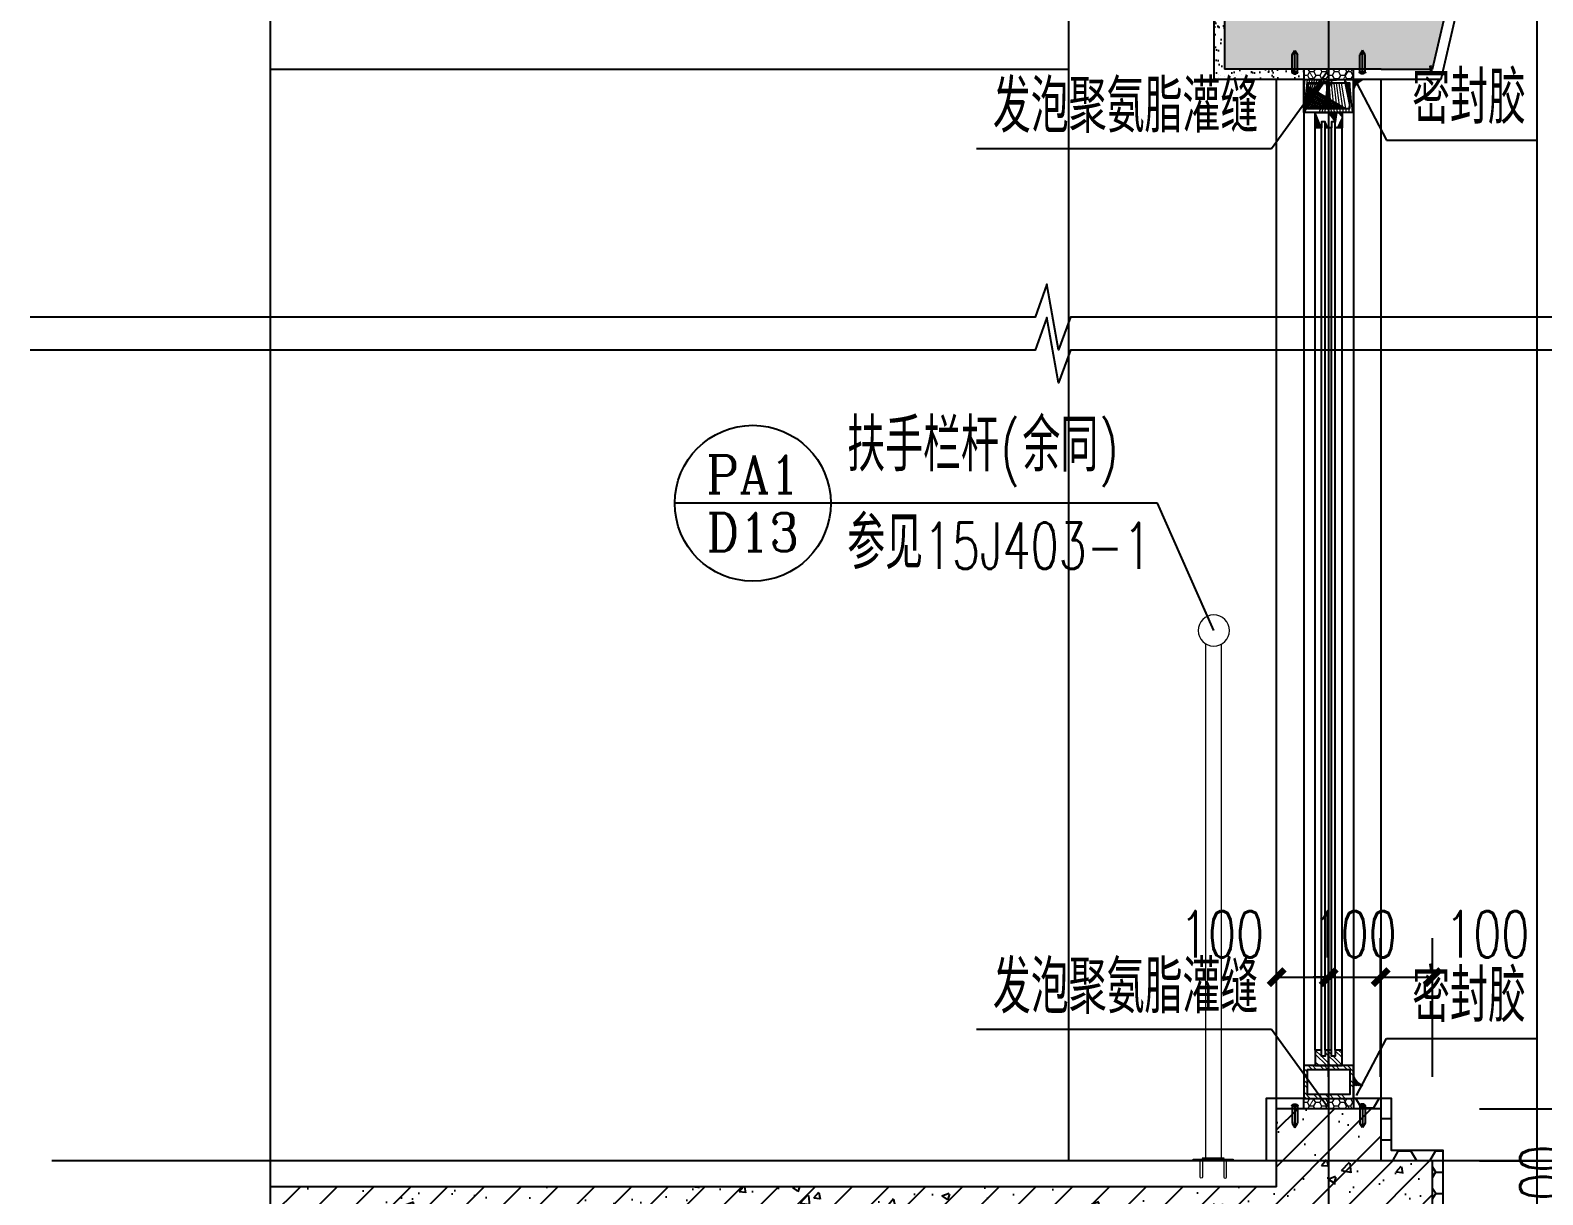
# Model space of a CAD drawing. Extents: x 1738711 to 2346805, y 1189731 to 2516152.
# Drawn here: x 1924079 to 1926988, y 1235429 to 1237669 of the extents above; entities that cross this region are included whole.
import ezdxf
from ezdxf.enums import TextEntityAlignment as Align

# ---------------------------------------------------------------- set-up
doc = ezdxf.new("R2010")
doc.units = 0
doc.header["$LTSCALE"] = 1000
doc.header["$MEASUREMENT"] = 0
for name, color, linetype, lineweight in [('_0', 7, 'Continuous', 25), ('填充', 252, 'Continuous', 5), ('栏杆', 6, 'Continuous', 15)]:
    doc.layers.add(name, color=color, linetype=linetype, lineweight=lineweight)
for name, color, linetype in [('CONTINUOUS', 7, 'Continuous'), ('DIM_IDEN', 3, 'Continuous'), ('DIM_LEAD', 3, 'Continuous'), ('DIM_SYMB', 3, 'Continuous'), ('DOTE', 1, 'Continuous'), ('PUB_DIM', 3, 'Continuous'), ('PUB_HATCH', 8, 'Continuous'), ('PUB_TEXT', 7, 'Continuous'), ('WALL', 40, 'Continuous'), ('WINDOW', 144, 'Continuous'), ('切线', 35, 'Continuous'), ('看线', 8, 'Continuous'), ('石材', 5, 'Continuous'), ('窗', 125, 'Continuous')]:
    doc.layers.add(name, color=color, linetype=linetype)
doc.styles.add('_TCH_DIM', font='SIMPLEX', dxfattribs={"bigfont": 'GBCBIG'})
doc.styles.add('_TCH_DIM_T3', font='SIMPLEX', dxfattribs={"width": 0.7058823529411765, "bigfont": 'GBCBIG'})
doc.styles.add('_TCH_LABEL', font='COMPLEX', dxfattribs={"bigfont": 'GBCBIG'})
doc.dimstyles.new('_TCH_ARCH&&30', dxfattribs={"dimtxt": 89.25, "dimasz": 30, "dimexe": 75, "dimexo": 90, "dimgap": 37.87500000000001, "dimtad": 1, "dimdec": 0, "dimzin": 0, "dimdsep": 46, "dimtxsty": '_TCH_DIM_T3', "dimblk": 'ARCHTICK', "dimcen": 0.09, "dimclrt": 7, "dimazin": 2, "dimtfac": 1, "dimtdec": 0, "dimtix": 1, "dimtmove": 2, "dimatfit": 3, "dimfxl": 20, "dimtolj": 1, "dimtzin": 0, "dimarcsym": 0})
pattern_1 = [(315.0000000000001, (428767542.9818467, -4685237573.939736), (-11.22532015133644, -11.22532015133645), []), (315.0000000000001, (428767542.9818467, -4685237581.877236), (-11.22532015133644, -11.22532015133645), [])]

# ---------------------------------------------------------------- blocks, each defined once
blk = doc.blocks.new('gdfdgdfgdfbvfcxv')
at = {"layer": '填充'}
blk.add_line((264925.1590052751, -67479.48016648996), (264925.1590052751, -67589.48016648996), dxfattribs=at)
for points in [[(264919.1590052751, -67480.48016648996), (264829.4531232436, -67480.48016648996, -0.9999999999998485), (264829.4531232436, -67468.48016648996), (264919.1590052751, -67468.48016648996)], [(264919.1590052751, -67588.48016648996), (264829.4531232436, -67588.48016648996, 0.9999999999998485), (264829.4531232436, -67600.48016648996), (264919.1590052751, -67600.48016648996)]]:
    blk.add_lwpolyline(points, format="xyb", dxfattribs=at)
blk.add_lwpolyline([(264911.1590052752, -67634.48016648996), (264911.1590052752, -67434.48016648996), (264919.1590052752, -67434.48016648996), (264919.1590052752, -67634.48016648996)], close=True, dxfattribs=at)
blk.add_lwpolyline([(264911.1590052752, -67634.48016648996), (264911.1590052752, -67434.48016648996), (264919.1590052752, -67434.48016648996), (264919.1590052752, -67634.48016648996)], close=True, dxfattribs=at)
for centre, radius, start, end in [((264919.1590052751, -67483.27055614023), 4.499999999999999, 318.2387799836532, 90), ((264914.5262376207, -67487.70850220392), 9.195914699028702, 330.319845907807, 59.74924170688854), ((264919.1590052751, -67495.25905565452), 4.499999999999999, 318.2387799836532, 90), ((264919.1590052751, -67501.25330541166), 4.499999999999999, 318.2387799836532, 90), ((264919.1590052751, -67507.24755516881), 4.499999999999999, 318.2387799836532, 90), ((264919.1590052751, -67513.24180492596), 4.499999999999999, 318.2387799836532, 90), ((264919.1590052751, -67519.2360546831), 4.499999999999999, 318.2387799836532, 90), ((264919.1590052751, -67525.23030444025), 4.499999999999999, 318.2387799836532, 90), ((264919.1590052751, -67531.2245541974), 4.499999999999999, 318.2387799836532, 90), ((264919.1590052751, -67537.21880395431), 4.499999999999999, 318.2387799836532, 90), ((264919.1590052751, -67543.21305371169), 4.499999999999999, 318.2387799836532, 90), ((264919.1590052751, -67549.2073034686), 4.499999999999999, 318.2387799836532, 90), ((264919.1590052751, -67555.15057086223), 4.499999999999999, 318.2387799836532, 90), ((264919.1590052751, -67585.12181964796), 4.499999999999999, 269.9999649152392, 90), ((264919.1590052751, -67561.14482061937), 4.499999999999999, 318.2387799836532, 90), ((264919.1590052751, -67567.13907037652), 4.499999999999999, 318.2387799836532, 90), ((264919.1590052751, -67573.13332013367), 4.499999999999999, 318.2387799836532, 90), ((264919.1590052751, -67579.12756989081), 4.499999999999999, 318.2387799836532, 90)]:
    blk.add_arc(centre, radius, start, end, dxfattribs=at)
blk = doc.blocks.new('ghwerGWEGWEGW')
at = {"layer": '栏杆', "color": 6, "ltscale": 100}
for points in [[(2184611.378245345, 1556743.270899873), (2184611.378245345, 1557732.29813776)], [(2184641.378245345, 1556743.270899873), (2184641.378245345, 1557732.29813776)]]:
    blk.add_lwpolyline(points, dxfattribs=at)
blk.add_circle((2184626.378245345, 1557758.278899873), 30, dxfattribs=at)
at = {"layer": 'CONTINUOUS', "xscale": -0.384000000001397, "yscale": 0.384000000001397, "zscale": 0.384000000001397, "rotation": 270}
blk.add_blockref('gdfdgdfgdfbvfcxv', (2210560.670266158, 1455012.393841477), dxfattribs=at)
blk = doc.blocks.new('hrtheraghyra')
at = {"layer": 'WINDOW', "linetype": 'ByBlock'}
for p, q in [((-5, 20.97169877961278), (0, 29.42110927030444)), ((0, 29.42110927030444), (5, 20.97169877961278)), ((-5.930252616293728, -11.95136042498052), (6.0497822817415, -11.95136042498052))]:
    blk.add_line(p, q, dxfattribs=at)
for points in [[(0, -16.74081518873572), (0, 29.42110927030444)], [(-5, -11.95136042498052), (-5, 20.97169877961278)], [(5, -11.95136042498052), (5, 20.97169877961278)]]:
    blk.add_lwpolyline(points, dxfattribs=at)
blk.add_arc((0.05976483272388577, -8.920780394226313), 6.713026468484638, 206.8366017215709, 333.163398278429, dxfattribs=at)
blk = doc.blocks.new('_ArchTick')
at = {"color": 0, "linetype": 'ByBlock', "const_width": 0.4}
blk.add_lwpolyline([(-0.5, -0.5), (0.5, 0.5)], dxfattribs=at)
blk = doc.blocks.new('*D446')
at = {"layer": 'Defpoints', "color": 0, "transparency": 16777216}
for p in [(1926775.92881697, 1235847.668982199), (1926675.92881697, 1235566.18688278), (1926775.92881697, 1235566.186882779)]:
    blk.add_point(p, dxfattribs=at)
at = {"layer": 'PUB_DIM', "color": 0, "lineweight": -2, "transparency": 16777216}
for p, q in [((1926675.92881697, 1235656.18688278), (1926675.92881697, 1235922.668982199)), ((1926775.92881697, 1235656.186882779), (1926775.92881697, 1235922.668982199)), ((1926675.92881697, 1235847.668982199), (1926775.92881697, 1235847.668982199))]:
    blk.add_line(p, q, dxfattribs=at)
at = {"layer": 'PUB_DIM', "color": 0, "lineweight": -2, "transparency": 16777216, "xscale": 30, "yscale": 30, "zscale": 30, "rotation": 180}
blk.add_blockref('_ArchTick', (1926675.92881697, 1235847.668982199), dxfattribs=at)
at = {"layer": 'PUB_DIM', "color": 0, "lineweight": -2, "transparency": 16777216, "xscale": 30, "yscale": 30, "zscale": 30}
blk.add_blockref('_ArchTick', (1926775.92881697, 1235847.668982199), dxfattribs=at)
at = {"layer": 'PUB_DIM', "color": 7, "transparency": 16777216, "insert": (1926880.928816971, 1235930.168982199), "char_height": 89.25, "attachment_point": 5, "style": '_TCH_DIM_T3'}
blk.add_mtext('\\A1;100', dxfattribs=at)
blk = doc.blocks.new('*D447')
at = {"layer": 'Defpoints', "color": 0, "transparency": 16777216}
for p in [(1926675.92881697, 1235847.668982199), (1926575.92881697, 1235566.18688278), (1926675.92881697, 1235566.18688278)]:
    blk.add_point(p, dxfattribs=at)
at = {"layer": 'PUB_DIM', "color": 0, "lineweight": -2, "transparency": 16777216}
for p, q in [((1926575.92881697, 1235656.18688278), (1926575.92881697, 1235922.668982199)), ((1926675.92881697, 1235656.18688278), (1926675.92881697, 1235922.668982199)), ((1926575.92881697, 1235847.668982199), (1926545.92881697, 1235847.668982199)), ((1926575.92881697, 1235847.668982199), (1926675.92881697, 1235847.668982199)), ((1926675.92881697, 1235847.668982199), (1926705.92881697, 1235847.668982199))]:
    blk.add_line(p, q, dxfattribs=at)
at = {"layer": 'PUB_DIM', "color": 0, "lineweight": -2, "transparency": 16777216, "xscale": 30, "yscale": 30, "zscale": 30}
blk.add_blockref('_ArchTick', (1926575.92881697, 1235847.668982199), dxfattribs=at)
at = {"layer": 'PUB_DIM', "color": 0, "lineweight": -2, "transparency": 16777216, "xscale": 30, "yscale": 30, "zscale": 30, "rotation": 180}
blk.add_blockref('_ArchTick', (1926675.92881697, 1235847.668982199), dxfattribs=at)
at = {"layer": 'PUB_DIM', "color": 7, "transparency": 16777216, "insert": (1926625.92881697, 1235930.168982199), "char_height": 89.25, "attachment_point": 5, "style": '_TCH_DIM_T3'}
blk.add_mtext('\\A1;100', dxfattribs=at)
blk = doc.blocks.new('*D448')
at = {"layer": 'Defpoints', "color": 0, "transparency": 16777216}
for p in [(1926575.92881697, 1235847.668982199), (1926475.92881697, 1235566.18688278), (1926575.92881697, 1235566.18688278)]:
    blk.add_point(p, dxfattribs=at)
at = {"layer": 'PUB_DIM', "color": 0, "lineweight": -2, "transparency": 16777216}
for p, q in [((1926475.92881697, 1235656.18688278), (1926475.92881697, 1235922.668982199)), ((1926575.92881697, 1235656.18688278), (1926575.92881697, 1235922.668982199)), ((1926475.92881697, 1235847.668982199), (1926575.92881697, 1235847.668982199))]:
    blk.add_line(p, q, dxfattribs=at)
at = {"layer": 'PUB_DIM', "color": 0, "lineweight": -2, "transparency": 16777216, "xscale": 30, "yscale": 30, "zscale": 30, "rotation": 180}
blk.add_blockref('_ArchTick', (1926475.92881697, 1235847.668982199), dxfattribs=at)
at = {"layer": 'PUB_DIM', "color": 0, "lineweight": -2, "transparency": 16777216, "xscale": 30, "yscale": 30, "zscale": 30}
blk.add_blockref('_ArchTick', (1926575.92881697, 1235847.668982199), dxfattribs=at)
at = {"layer": 'PUB_DIM', "color": 7, "transparency": 16777216, "insert": (1926370.928816971, 1235930.1689822), "char_height": 89.25, "attachment_point": 5, "style": '_TCH_DIM_T3'}
blk.add_mtext('\\A1;100', dxfattribs=at)
blk = doc.blocks.new('*D452')
at = {"layer": 'Defpoints', "color": 0, "transparency": 16777216}
for p in [(1926775.92881697, 1235494.386919044), (1927071.16439431, 1235494.386919044), (1926775.92881697, 1235394.386919044)]:
    blk.add_point(p, dxfattribs=at)
at = {"layer": 'PUB_DIM', "color": 0, "lineweight": -2, "transparency": 16777216}
for p, q in [((1927071.16439431, 1235494.386919044), (1927071.16439431, 1235524.386919044)), ((1926865.92881697, 1235494.386919044), (1927146.16439431, 1235494.386919044)), ((1927071.16439431, 1235394.386919044), (1927071.16439431, 1235494.386919044)), ((1926865.92881697, 1235394.386919044), (1927146.16439431, 1235394.386919044)), ((1927071.16439431, 1235394.386919044), (1927071.16439431, 1235364.386919044))]:
    blk.add_line(p, q, dxfattribs=at)
at = {"layer": 'PUB_DIM', "color": 0, "lineweight": -2, "transparency": 16777216, "xscale": 30, "yscale": 30, "zscale": 30}
for p, rotation in [((1927071.16439431, 1235494.386919044), 270), ((1927071.16439431, 1235394.386919044), 90)]:
    blk.add_blockref('_ArchTick', p, dxfattribs=dict(at, rotation=rotation))
at = {"layer": 'PUB_DIM', "color": 7, "transparency": 16777216, "insert": (1926988.66439431, 1235444.386919044), "char_height": 89.25, "attachment_point": 5, "rotation": 90, "style": '_TCH_DIM_T3'}
blk.add_mtext('\\A1;100', dxfattribs=at)
blk = doc.blocks.new('*D453')
at = {"layer": 'Defpoints', "color": 0, "transparency": 16777216}
for p in [(1926775.92881697, 1235594.386919044), (1927071.16439431, 1235594.386919044), (1926775.92881697, 1235494.386919044)]:
    blk.add_point(p, dxfattribs=at)
at = {"layer": 'PUB_DIM', "color": 0, "lineweight": -2, "transparency": 16777216}
for p, q in [((1926865.92881697, 1235594.386919044), (1927146.16439431, 1235594.386919044)), ((1927071.16439431, 1235494.386919044), (1927071.16439431, 1235594.386919044)), ((1926865.92881697, 1235494.386919044), (1927146.16439431, 1235494.386919044))]:
    blk.add_line(p, q, dxfattribs=at)
at = {"layer": 'PUB_DIM', "color": 0, "lineweight": -2, "transparency": 16777216, "xscale": 30, "yscale": 30, "zscale": 30}
for p, rotation in [((1927071.16439431, 1235594.386919044), 90), ((1927071.16439431, 1235494.386919044), 270)]:
    blk.add_blockref('_ArchTick', p, dxfattribs=dict(at, rotation=rotation))
at = {"layer": 'PUB_DIM', "color": 7, "transparency": 16777216, "insert": (1927153.66439431, 1235699.386919044), "char_height": 89.25, "attachment_point": 5, "rotation": 90, "style": '_TCH_DIM_T3'}
blk.add_mtext('\\A1;100', dxfattribs=at)

msp = doc.modelspace()

# ---------------------------------------------------------------- hatches: boundary and pattern name
at = {"layer": 'PUB_HATCH'}
h = msp.add_hatch(dxfattribs=at)
h.set_pattern_fill('钢筋混凝土', color=256, scale=20, style=0)
h.set_pattern_definition([(45, (0, 0), (-35.35533905932737, 35.35533905932738), []), (49.99999999999999, (0, 0), (143.4520365201507, -12.55042699651902), [15, -165]), (355, (0, 0), (-27.7502667226, 150.4384267400024), [12, -132]), (100.4514, (11.954336, -1.045868), (115.7018763428043, 137.8879084121907), [12.748038, -140.2284224]), (46.18420000000002, (0, 40), (213.4482097251289, -33.10380286580362), [22.5, -247.5]), (96.6356, (17.787349, 37.2413386), (186.9325411097407, 194.8235741800883), [19.1220576, -210.3426]), (351.1842, (0, 40), (186.9323890267254, 194.8237201850649), [18, -198]), (21, (20, 30), (119.3814104236923, -80.52377813306776), [15, -165]), (326.0000000000001, (20, 30), (48.66306638431634, 145.0300090093706), [12, -132]), (71.4514, (29.9484466, 23.2896788), (168.044525716298, 64.50609934199048), [12.748038, -140.2284224]), (37.50000000000001, (0, 0), (2.431971063458134, 66.5787707662623), [0, -130.4, 0, -134, 0, -132.5]), (7.499999999999999, (0, 0), (52.61390748842972, 78.88234237647205), [0, -76.39999999999999, 0, -127.4, 0, -50.5]), (327.5, (-44.6, 0), (106.7644872344818, -4.510974346875951), [0, -50, 0, -156, 0, -207]), (317.5, (-64.6, 0), (116.6372338684772, 20.02099646646354), [0, -65, 0, -103.6, 0, -147])])
h.paths.add_polyline_path([(1926475.928816983, 1240394.386919201), (1927375.928818222, 1240394.386919202), (1927375.928818222, 1240274.386919202), (1926676.735252029, 1240274.386919201), (1926676.735252025, 1239314.386919201), (1927375.928818222, 1239314.386919201), (1927375.928818222, 1239194.386919201), (1926676.735252024, 1239194.386919201), (1926676.735252016, 1238394.386919201), (1926475.92881697, 1238394.386919201), (1926475.928816972, 1238914.386919202), (1926395.928816972, 1238914.386919202), (1926395.928816972, 1238994.386919202), (1926475.928816972, 1238994.386919202)])
h.paths.add_polyline_path([(1924541.492837613, 1238394.386919202), (1926960.54420197, 1238394.386919201), (1926775.92881697, 1237594.386919201), (1926375.92881697, 1237594.386919201), (1926375.92881697, 1238274.386919201), (1924541.492837613, 1238274.386919201)])
h = msp.add_hatch(dxfattribs=at)
h.set_pattern_fill('碎沙', color=256, scale=10, style=0)
h.set_pattern_definition([(37.50000000000001, (0, 0), (-0.8000156479920251, 24.47066186646712), [0, -19.304, 0, -21.59, 0, -20.6375]), (7.499999999999999, (0, 0), (22.47616415690013, 35.84125502841771), [0, -10.414, 0, -17.399, 0, -6.6675]), (327.5, (-15.621, 0), (39.5496185120729, 0.071859233927285), [0, -6.35, 0, -22.86, 0, -29.845]), (317.5, (-15.621, 0), (38.17782262361487, 11.14646616286081), [0, -3.175, 0, -14.986, 0, -17.145])])
h.paths.add_polyline_path([(1926527.92881697, 1237594.386919201), (1926375.92881697, 1237594.386919201), (1926375.92881697, 1238274.386919201), (1926355.92881697, 1238274.386919202), (1926355.928816969, 1237574.386919201), (1926527.92881697, 1237574.386919201)])
h = msp.add_hatch(dxfattribs=at)
h.set_pattern_fill('HONEY', color=256, scale=15, style=0)
h.set_pattern_definition([(0, (7292.266771987313, 4800), (35.71875, 20.622225), [23.8125, -47.625]), (120, (7292.266771987313, 4800), (-35.71874573255854, 20.62223239142543), [23.81249999999999, -47.62499999999998]), (59.99999999999999, (7292.266771987313, 4800), (4.267441460203969e-06, 41.24445739142541), [-47.625, 23.8125])])
h.paths.add_polyline_path([(1926623.92881697, 1234694.386919201), (1926675.92881697, 1234694.386919201), (1926675.92881697, 1234794.386919201), (1926775.92881697, 1234794.386919202), (1926775.92881697, 1234894.386919201), (1926675.92881697, 1234894.386919201), (1926675.92881697, 1235394.386919201), (1926775.92881697, 1235394.386919201), (1926775.92881697, 1235494.386919201), (1926676.735252016, 1235494.386919201), (1926676.735252016, 1235594.386919201), (1926623.928816076, 1235594.386919201), (1926623.928816076, 1235614.386919202), (1926696.735252019, 1235614.386919201), (1926696.735252019, 1235514.386919202), (1926795.928816972, 1235514.386919202), (1926795.928816971, 1235374.386919201), (1926695.928816973, 1235374.386919201), (1926695.928816975, 1234914.386919202), (1926795.928816973, 1234914.386919201), (1926795.928816973, 1234774.386919202), (1926695.928816973, 1234774.386919202), (1926695.928816973, 1234674.386919202), (1926623.92881697, 1234674.386919201)])
h = msp.add_hatch(dxfattribs=at)
h.set_pattern_fill('钢筋混凝土', color=256, scale=20, style=0)
h.set_pattern_definition([(45, (-283171.9959139633, -151941.1364600034), (-35.35533905932737, 35.35533905932738), []), (49.99999999999999, (-283171.9959139633, -151941.1364600034), (143.4520365201507, -12.55042699651902), [15, -165]), (355, (-283171.9959139633, -151941.1364600034), (-27.7502667226, 150.4384267400024), [12, -132]), (100.4514, (-283160.0415779633, -151942.1823280034), (115.7018763428043, 137.8879084121907), [12.748038, -140.2284224]), (46.18420000000002, (-283171.9959139633, -151901.1364600034), (213.4482097251289, -33.10380286580362), [22.49999999999997, -247.4999999999998]), (96.6356, (-283154.2085649633, -151903.8951214034), (186.9325411097407, 194.8235741800883), [19.1220576, -210.3426]), (351.1842, (-283171.9959139633, -151901.1364600034), (186.9323890267254, 194.8237201850649), [18, -198]), (21, (-283151.9959139633, -151911.1364600034), (119.3814104236923, -80.52377813306776), [15, -165]), (326.0000000000001, (-283151.9959139633, -151911.1364600034), (48.66306638431634, 145.0300090093706), [12, -132]), (71.4514, (-283142.0474673633, -151917.8467812034), (168.044525716298, 64.50609934199048), [12.748038, -140.2284224]), (37.50000000000001, (-283171.9959139633, -151941.1364600034), (2.431971063458134, 66.5787707662623), [0, -130.4, 0, -134, 0, -132.5]), (7.499999999999999, (-283171.9959139633, -151941.1364600034), (52.61390748842972, 78.88234237647205), [0, -76.39999999999999, 0, -127.4, 0, -50.5]), (327.5, (-283216.5959139633, -151941.1364600034), (106.7644872344818, -4.510974346875951), [0, -50, 0, -156, 0, -207]), (317.5, (-283236.5959139633, -151941.1364600034), (116.6372338684772, 20.02099646646354), [0, -65, 0, -103.6, 0, -147])])
h.paths.add_polyline_path([(1924541.492837613, 1235444.386919202), (1926475.92881697, 1235444.386919196), (1926475.92881697, 1235594.386919201), (1926676.735252016, 1235594.386919201), (1926676.735252016, 1235494.386919201), (1926775.92881697, 1235494.386919201), (1926775.92881697, 1235394.386919201), (1926675.92881697, 1235394.386919201), (1926675.92881697, 1234894.386919201), (1926775.92881697, 1234894.386919202), (1926775.92881697, 1234794.386919201), (1926675.92881697, 1234794.386919201), (1926675.92881697, 1234694.386919201), (1926375.92881697, 1234694.386919201), (1926375.92881697, 1235324.386919201), (1924541.492837613, 1235324.386919201)])
at = {"layer": '填充'}
h = msp.add_hatch(dxfattribs=at)
h.set_pattern_fill('HONEY', color=256, scale=5, angle=-180, style=0)
h.set_pattern_definition([(179.9999999999999, (305963.9288169693, 2429608.886919201), (-11.90625, -6.874074999999996), [7.9375, -15.875]), (299.9999999999999, (305963.9288169693, 2429608.886919201), (11.90624857751951, -6.87407746380848), [7.9375, -15.875]), (240, (305963.9288169693, 2429608.886919201), (-1.422480491156399e-06, -13.74815246380847), [-15.875, 7.9375])])
h.paths.add_polyline_path([(1926527.92881697, 1237574.386919201), (1926623.92881697, 1237574.386919201), (1926623.92881697, 1237594.386919201), (1926527.92881697, 1237594.386919201)])
h = msp.add_hatch(dxfattribs=at)
h.set_pattern_fill('STEEL', color=256, scale=10, angle=-180, style=0)
h.set_pattern_definition(pattern_1)
h.paths.add_polyline_path([(1926535.128816958, 1237518.499518574), (1926616.728816922, 1237518.499518574), (1926616.728816922, 1237562.564512432), (1926623.92881697, 1237555.124080837), (1926623.92881697, 1237511.299518765), (1926531.128188784, 1237511.299518765), (1926527.92881697, 1237514.731899441), (1926527.92881697, 1237574.386919201), (1926605.28844058, 1237574.386919201), (1926612.255778964, 1237567.186919392), (1926535.128816958, 1237567.186919392)])
h = msp.add_hatch(dxfattribs=at)
h.set_pattern_fill('STEEL', color=256, scale=10, angle=-180, style=0)
h.set_pattern_definition(pattern_1)
h.paths.add_polyline_path([(1926574.312709506, 1237481.299518765), (1926581.328816946, 1237481.299518765), (1926581.328816946, 1237493.299518765), (1926588.528816934, 1237493.299518765), (1926588.528816934, 1237481.299518765), (1926601.728816922, 1237481.299518765), (1926601.728816922, 1237511.299518765), (1926574.312709506, 1237511.299518765)])
h.paths.add_polyline_path([(1926550.128816958, 1237481.299518765), (1926562.128816958, 1237481.299518765), (1926562.128816958, 1237493.299518765), (1926569.328816946, 1237493.299518765), (1926569.328816946, 1237481.299518765), (1926574.312709506, 1237481.299518765), (1926574.312709506, 1237511.299518765), (1926550.128816958, 1237511.299518765)])
h = msp.add_hatch(dxfattribs=at)
h.set_pattern_fill('STEEL', color=256, scale=10, angle=-180, style=0)
h.set_pattern_definition([(135, (193256.0812091185, 4302651.417775334), (11.22532015133644, 11.22532015133645), []), (135, (193256.0812091185, 4302659.355275334), (11.22532015133644, 11.22532015133645), [])])
h.paths.add_polyline_path([(1926574.312708612, 1235707.474319638), (1926581.328816052, 1235707.474319638), (1926581.328816052, 1235695.474319638), (1926588.52881604, 1235695.474319638), (1926588.52881604, 1235707.474319638), (1926601.728816028, 1235707.474319638), (1926601.728816028, 1235677.474319638), (1926574.312708612, 1235677.474319638)])
h.paths.add_polyline_path([(1926550.128816064, 1235707.474319638), (1926562.128816064, 1235707.474319638), (1926562.128816064, 1235695.474319638), (1926569.328816052, 1235695.474319638), (1926569.328816052, 1235707.474319638), (1926574.312708612, 1235707.474319638), (1926574.312708612, 1235677.474319638), (1926550.128816064, 1235677.474319638)])
h = msp.add_hatch(dxfattribs=at)
h.set_pattern_fill('STEEL', color=256, scale=10, angle=-180, style=0)
h.set_pattern_definition([(134.9999999999999, (2170979.506781156, -78717.92036133935), (11.22532015133644, 11.22532015133644), []), (134.9999999999999, (2170979.506781156, -78709.98286133935), (11.22532015133644, 11.22532015133644), [])])
h.paths.add_polyline_path([(1926535.128816064, 1235670.274319828), (1926616.728816028, 1235670.274319828), (1926616.728816028, 1235626.20932597), (1926623.928816075, 1235633.649757565), (1926623.928816075, 1235677.474319638), (1926531.12818789, 1235677.474319638), (1926527.928816075, 1235674.041938961), (1926527.928816075, 1235614.386919201), (1926605.288439686, 1235614.386919201), (1926612.25577807, 1235621.58691901), (1926535.128816064, 1235621.58691901)])
h = msp.add_hatch(dxfattribs=at)
h.set_pattern_fill('HONEY', color=256, scale=5, angle=-180, style=0)
h.set_pattern_definition([(180.0000000000001, (305963.9288160754, 43579.88691920112), (-11.90625, 6.874074999999996), [7.9375, -15.875]), (60.00000000000005, (305963.9288160754, 43579.88691920112), (11.90624857751951, 6.87407746380848), [7.9375, -15.875]), (120, (305963.9288160754, 43579.88691920112), (-1.422480491156399e-06, 13.74815246380847), [-15.875, 7.9375])])
h.paths.add_polyline_path([(1926527.928816075, 1235614.386919201), (1926623.928816075, 1235614.386919201), (1926623.928816075, 1235594.386919201), (1926527.928816075, 1235594.386919201)])
at = {"layer": '看线'}
h = msp.add_hatch(dxfattribs=at)
h.set_pattern_fill('ANSI31', color=256, style=0)
h.set_pattern_definition([(135, (3533604.163102324, 3316925.386824568), (1.122532015133644, 1.122532015133644), [])])
edge = h.paths.add_edge_path()
edge.add_arc((1926654.12432837, 1237544.191412885), 32.6380913519154, 472.3072523094542, 517.6927477004165)
edge.add_line((1926623.92881697, 1237556.579959829), (1926623.92881697, 1237574.386924703))
edge.add_line((1926623.92881697, 1237574.386924703), (1926641.735781486, 1237574.386924703))
h = msp.add_hatch(dxfattribs=at)
h.set_pattern_fill('ANSI31', color=256, style=0)
h.set_pattern_definition([(225, (3533603.949120278, -843711.9762457006), (1.122532015133644, -1.122532015133644), [])])
edge = h.paths.add_edge_path()
edge.add_arc((1926653.910346801, 1235669.219165982), 32.63809187340612, 202.3072520209649, 247.6927471648823, ccw=False)
edge.add_line((1926623.714834924, 1235656.830619038), (1926623.928815897, 1235639.386919201))
edge.add_line((1926623.928815897, 1235639.386919201), (1926641.521799381, 1235639.023654164))

# ---------------------------------------------------------------- linework, layer by layer
at = {"layer": 'DIM_IDEN'}
for p, q in [((1925618.672622068, 1236759.29203941), (1925318.672622068, 1236759.29203941)), ((1926246.769207914, 1236759.29203941), (1925618.672622068, 1236759.29203941)), ((1926354.995665515, 1236514.386919044), (1926246.769207914, 1236759.29203941))]:
    msp.add_line(p, q, dxfattribs=at)
msp.add_lwpolyline([(1926354.995665515, 1236514.386919044, 1), (1926354.995665515, 1236514.386919044, 1)], format="xyb", close=True, dxfattribs=at)
msp.add_circle((1925468.672622068, 1236759.29203941), 150, dxfattribs=at)
at = {"layer": 'DIM_LEAD'}
for p, q in [((1926573.429779037, 1237589.607030245), (1926466.334651055, 1237440.998795627)), ((1926629.633783672, 1237567.793460819), (1926687.428812987, 1237457.790307862)), ((1926466.334651055, 1237440.998795627), (1925898.737896563, 1237440.998795627)), ((1926687.428812987, 1237457.790307862), (1926975.663152012, 1237457.790307862)), ((1926466.334651973, 1235746.729421227), (1925898.737897481, 1235746.729421227)), ((1926573.429779955, 1235598.121186609), (1926466.334651973, 1235746.729421227)), ((1926629.63378459, 1235619.934756035), (1926687.428813905, 1235729.937908993)), ((1926687.428813905, 1235729.937908993), (1926975.66315293, 1235729.937908993))]:
    msp.add_line(p, q, dxfattribs=at)
at = {"layer": 'DIM_SYMB'}
for points in [[(1924541.492837613, 1221004.491384034), (1924541.492837613, 1230807.875501727), (1924478.492837613, 1230830.805626486), (1924604.492837613, 1230853.022826055), (1924541.492837613, 1230875.375501727), (1924541.492837613, 1240678.75961942)], [(1928011.61479259, 1237117.562090229), (1926079.263095676, 1237117.562090229), (1926056.332970917, 1237054.562090229), (1926034.115771348, 1237180.562090229), (1926011.763095676, 1237117.562090229), (1924079.411398761, 1237117.562090229)], [(1928011.61479259, 1237053.645494686), (1926079.263095676, 1237053.645494686), (1926056.332970917, 1236990.645494686), (1926034.115771348, 1237116.645494686), (1926011.763095676, 1237053.645494686), (1924079.411398761, 1237053.645494686)]]:
    msp.add_lwpolyline(points, dxfattribs=at)
at = {"layer": 'DOTE'}
for p, q in [((1926575.92881697, 1240716.693157102), (1926575.92881697, 1221032.277691007)), ((1930115.067506234, 1235494.386919201), (1924120.591216701, 1235494.386919201))]:
    msp.add_line(p, q, dxfattribs=at)
at = {"layer": 'WALL'}
for p, q in [((1926775.92881697, 1237594.386919201), (1926960.544201971, 1238394.386919202)), ((1926375.92881697, 1238274.386919201), (1926375.92881697, 1237594.386919201)), ((1926676.735252012, 1237594.386919201), (1926375.92881697, 1237594.386919202)), ((1926475.92881697, 1237594.386919201), (1926475.928816969, 1237594.386919201)), ((1926676.735252012, 1237594.386919201), (1926775.92881697, 1237594.386919201)), ((1926475.92881697, 1235444.386919202), (1926475.92881697, 1235594.386919201)), ((1926675.928816969, 1235594.386919201), (1926475.928816969, 1235594.386919201)), ((1926676.735252016, 1235494.386919201), (1926676.735252016, 1235594.386919201)), ((1926775.92881697, 1235494.386919201), (1926676.735252016, 1235494.386919201)), ((1926775.92881697, 1235394.386919201), (1926775.92881697, 1235494.386919202)), ((1926475.92881697, 1235444.386919202), (1924541.492837613, 1235444.386919202))]:
    msp.add_line(p, q, dxfattribs=at)
at = {"layer": '切线'}
msp.add_line((1926475.92881697, 1235494.386919201), (1924541.492837613, 1235494.386919201), dxfattribs=at)
for points in [[(1927126.888416174, 1239026.267418995), (1926791.839069369, 1237574.386919201), (1926623.92881697, 1237574.386919201)], [(1926526.332034491, 1237574.386919201), (1926355.928816969, 1237574.386919201), (1926355.928816969, 1238254.386919202), (1924541.492837613, 1238254.386919201)], [(1926527.928816075, 1235614.386919201), (1926455.928816969, 1235614.386919201), (1926455.928816969, 1235494.386919201)], [(1926623.928816972, 1234674.386919044), (1926695.928816972, 1234674.386919044), (1926695.928816972, 1234774.386919044), (1926795.928816972, 1234774.386919044), (1926795.928816973, 1234914.386919044), (1926695.928816973, 1234914.386919044), (1926695.928816972, 1235374.386919044), (1926795.928816972, 1235374.386919043), (1926795.928816972, 1235514.386919044), (1926696.735252019, 1235514.386919044), (1926696.735252019, 1235614.386919044), (1926623.928816078, 1235614.386919044)]]:
    msp.add_lwpolyline(points, dxfattribs=at)
for centre, start, end in [((1926654.12432837, 1237544.191412885), 112.3072760457289, 157.6927138872291), ((1926653.910346325, 1235669.219165982), 202.3510568886748, 247.6927239546347)]:
    msp.add_arc(centre, 32.63809135155627, start, end, dxfattribs=at)
at = {"layer": '看线'}
for p, q in [((1926975.928780622, 1238394.386919202), (1926975.928780621, 1235494.386919201)), ((1926075.928816971, 1238274.386919201), (1926075.928816971, 1235494.386919201)), ((1924541.492837613, 1237594.386919202), (1926075.928816971, 1237594.386919202)), ((1926475.92881697, 1235594.386919201), (1926475.92881697, 1237574.386919201)), ((1926676.735252017, 1235594.3869192), (1926676.735252017, 1237574.3869192)), ((1926975.928780622, 1235494.386919202), (1926975.928780621, 1232714.386919201))]:
    msp.add_line(p, q, dxfattribs=at)
at = {"layer": '石材', "const_width": 2}
for points in [[(1926590.96098798, 1237574.386919201), (1926548.039444084, 1237574.386919201), (1926535.686312969, 1237594.386919201), (1926491.948849197, 1237594.386919201)], [(1926560.896645899, 1237574.386919201), (1926603.818189795, 1237574.386919201), (1926616.171320911, 1237594.386919201), (1926659.908784683, 1237594.386919201)], [(1926590.960987086, 1235614.386919201), (1926548.03944319, 1235614.386919201), (1926535.686312075, 1235594.386919201), (1926491.948848302, 1235594.386919201)], [(1926560.896645005, 1235614.386919201), (1926603.818188901, 1235614.386919201), (1926616.171320016, 1235594.386919201), (1926659.908783789, 1235594.386919201)]]:
    msp.add_lwpolyline(points, dxfattribs=at)
at = {"layer": '石材'}
for points in [[(1926527.92881697, 1237574.386919201), (1926623.92881697, 1237574.386919201), (1926623.92881697, 1237594.386919201), (1926527.92881697, 1237594.386919201)], [(1926527.928816075, 1235614.386919201), (1926623.928816075, 1235614.386919201), (1926623.928816075, 1235594.386919201), (1926527.928816075, 1235594.386919201)]]:
    msp.add_lwpolyline(points, close=True, dxfattribs=at)
at = {"layer": '窗', "color": 117}
for p, q in [((1926527.928816016, 1237511.299518765), (1926527.928816016, 1235677.474319638)), ((1926623.928816075, 1237511.299518765), (1926623.928816075, 1235677.474319638)), ((1926562.128816064, 1235707.474319638), (1926562.128816064, 1237481.299518765)), ((1926569.328816052, 1235707.474319638), (1926569.328816052, 1237481.299518765)), ((1926581.328816052, 1235707.474319638), (1926581.328816052, 1237481.299518765)), ((1926588.52881604, 1235707.474319638), (1926588.52881604, 1237481.299518765))]:
    msp.add_line(p, q, dxfattribs=at)
at = {"layer": '窗', "color": 237}
for p, q in [((1926550.128816064, 1235707.474319638), (1926550.128816064, 1237481.299518765)), ((1926601.728816028, 1235707.474319638), (1926601.728816028, 1237481.299518765))]:
    msp.add_line(p, q, dxfattribs=at)
for points in [[(1926623.92881697, 1237511.299518765), (1926527.92881697, 1237511.299518765), (1926527.92881697, 1237574.386919201), (1926623.92881697, 1237574.386919201)], [(1926616.728816922, 1237518.499518574), (1926616.728816922, 1237567.186919392), (1926535.128816958, 1237567.186919392), (1926535.128816958, 1237518.499518574)], [(1926588.528816934, 1237481.299518765), (1926588.528816934, 1237493.299518765), (1926581.328816946, 1237493.299518765), (1926581.328816946, 1237481.299518765), (1926569.328816946, 1237481.299518765), (1926569.328816946, 1237493.299518765), (1926562.128816958, 1237493.299518765), (1926562.128816958, 1237481.299518765), (1926550.128816958, 1237481.299518765), (1926550.128816958, 1237511.299518765), (1926601.728816922, 1237511.299518765), (1926601.728816922, 1237481.299518765)], [(1926588.52881604, 1235707.474319638), (1926588.52881604, 1235695.474319638), (1926581.328816052, 1235695.474319638), (1926581.328816052, 1235707.474319638), (1926569.328816052, 1235707.474319638), (1926569.328816052, 1235695.474319638), (1926562.128816064, 1235695.474319638), (1926562.128816064, 1235707.474319638), (1926550.128816064, 1235707.474319638), (1926550.128816064, 1235677.474319638), (1926601.728816028, 1235677.474319638), (1926601.728816028, 1235707.474319638)], [(1926623.928816075, 1235677.474319638), (1926527.928816075, 1235677.474319638), (1926527.928816075, 1235614.386919201), (1926623.928816075, 1235614.386919201)], [(1926616.728816028, 1235670.274319828), (1926616.728816028, 1235621.58691901), (1926535.128816064, 1235621.58691901), (1926535.128816064, 1235670.274319828)]]:
    msp.add_lwpolyline(points, close=True, dxfattribs=at)
for points in [[(1926623.92881697, 1237511.299518765), (1926623.92881697, 1237574.386919201)], [(1926623.928816075, 1235677.474319638), (1926623.928816075, 1235614.386919201)]]:
    msp.add_lwpolyline(points, dxfattribs=at)

# ---------------------------------------------------------------- block references
at = {"layer": '_0', "xscale": -1}
msp.add_blockref('ghwerGWEGWEGW', (4110981.373910859, -321243.8919806718), dxfattribs=at)
at = {"layer": 'WALL'}
msp.add_blockref('hrtheraghyra', (1926510.797807152, 1237601.006968678), dxfattribs=at)
at = {"layer": 'WALL', "xscale": -1}
msp.add_blockref('hrtheraghyra', (1926641.059826787, 1237601.006968678), dxfattribs=at)
at = {"layer": 'WALL', "xscale": -1, "rotation": 180}
msp.add_blockref('hrtheraghyra', (1926510.797806258, 1235587.766869724), dxfattribs=at)
at = {"layer": 'WALL', "rotation": 180}
msp.add_blockref('hrtheraghyra', (1926641.059825893, 1235587.766869724), dxfattribs=at)

# ---------------------------------------------------------------- texts
at = {"layer": 'PUB_TEXT', "color": 7, "style": '_TCH_DIM'}
for s, p in [('发泡聚氨脂灌缝', (1925930.237896563, 1237472.498795627)), ('密封胶', (1926736.397194566, 1237489.290307862)), ('扶手栏杆', (1925650.172622068, 1236820.54203941)), ('余同', (1925987.066239089, 1236820.54203941)), ('参见', (1925650.172622068, 1236632.8452309)), ('发泡聚氨脂灌缝', (1925930.237897481, 1235778.229421227)), ('密封胶', (1926736.397195484, 1235761.437908993))]:
    msp.add_text(s, height=101.2765957446808, dxfattribs=at).set_placement(p)
at = {"layer": 'PUB_TEXT', "color": 7, "style": '_TCH_DIM', "width": 0.7058823529411765}
for s, p in [('(', (1925945.066239089, 1236820.54203941)), (')', (1926134.513047599, 1236820.54203941)), ('15J403-1', (1925797.619430578, 1236632.8452309))]:
    msp.add_text(s, height=89.25, dxfattribs=at).set_placement(p)
at = {"layer": 'PUB_TEXT', "color": 7, "style": '_TCH_LABEL'}
for s, height, p, p2 in [('PA1', 72.45658422518304, (1925378.96447017, 1236778.396738744), (1925558.380773966, 1236778.396738744)), ('D13', 73.2403426244387, (1925379.737920309, 1236667.031180271), (1925557.607323826, 1236667.031180271))]:
    msp.add_text(s, height=height, dxfattribs=at).set_placement(p, p2, align=Align.FIT)

# ---------------------------------------------------------------- dimensions: what is measured, and where the dimension line sits
at = {"layer": 'PUB_DIM'}
for base, p1, p2, angle, picture, middle in [((1926575.92881697, 1235847.668982199), (1926475.92881697, 1235566.18688278), (1926575.92881697, 1235566.18688278), 0, '*D448', (1926370.928816971, 1235930.1689822)), ((1926775.92881697, 1235847.668982199), (1926675.92881697, 1235566.18688278), (1926775.92881697, 1235566.186882779), 359.9999999994664, '*D446', (1926880.928816971, 1235930.168982199)), ((1927071.16439431, 1235594.386919044), (1926775.92881697, 1235494.386919044), (1926775.92881697, 1235594.386919044), 90, '*D453', (1927153.66439431, 1235699.386919044))]:
    dim = msp.add_linear_dim(base=base, p1=p1, p2=p2, angle=angle, dimstyle='_TCH_ARCH&&30', dxfattribs=at)
    dim.commit()
    dim.dimension.update_dxf_attribs({"geometry": picture, "text_midpoint": middle, "dimtype": 129})
for p1, p2, distance, picture, middle in [((1926575.92881697, 1235566.18688278), (1926675.92881697, 1235566.18688278), 281.48209941899404, '*D447', (1926625.92881697, 1235930.168982199)), ((1926775.92881697, 1235394.386919044), (1926775.92881697, 1235494.386919044), -295.23557734000497, '*D452', (1926988.66439431, 1235444.386919044))]:
    dim = msp.add_aligned_dim(p1=p1, p2=p2, distance=distance, dimstyle='_TCH_ARCH&&30', dxfattribs=at)
    dim.commit()
    dim.dimension.update_dxf_attribs({"geometry": picture, "text_midpoint": middle})

doc.saveas('drawing.dxf')
